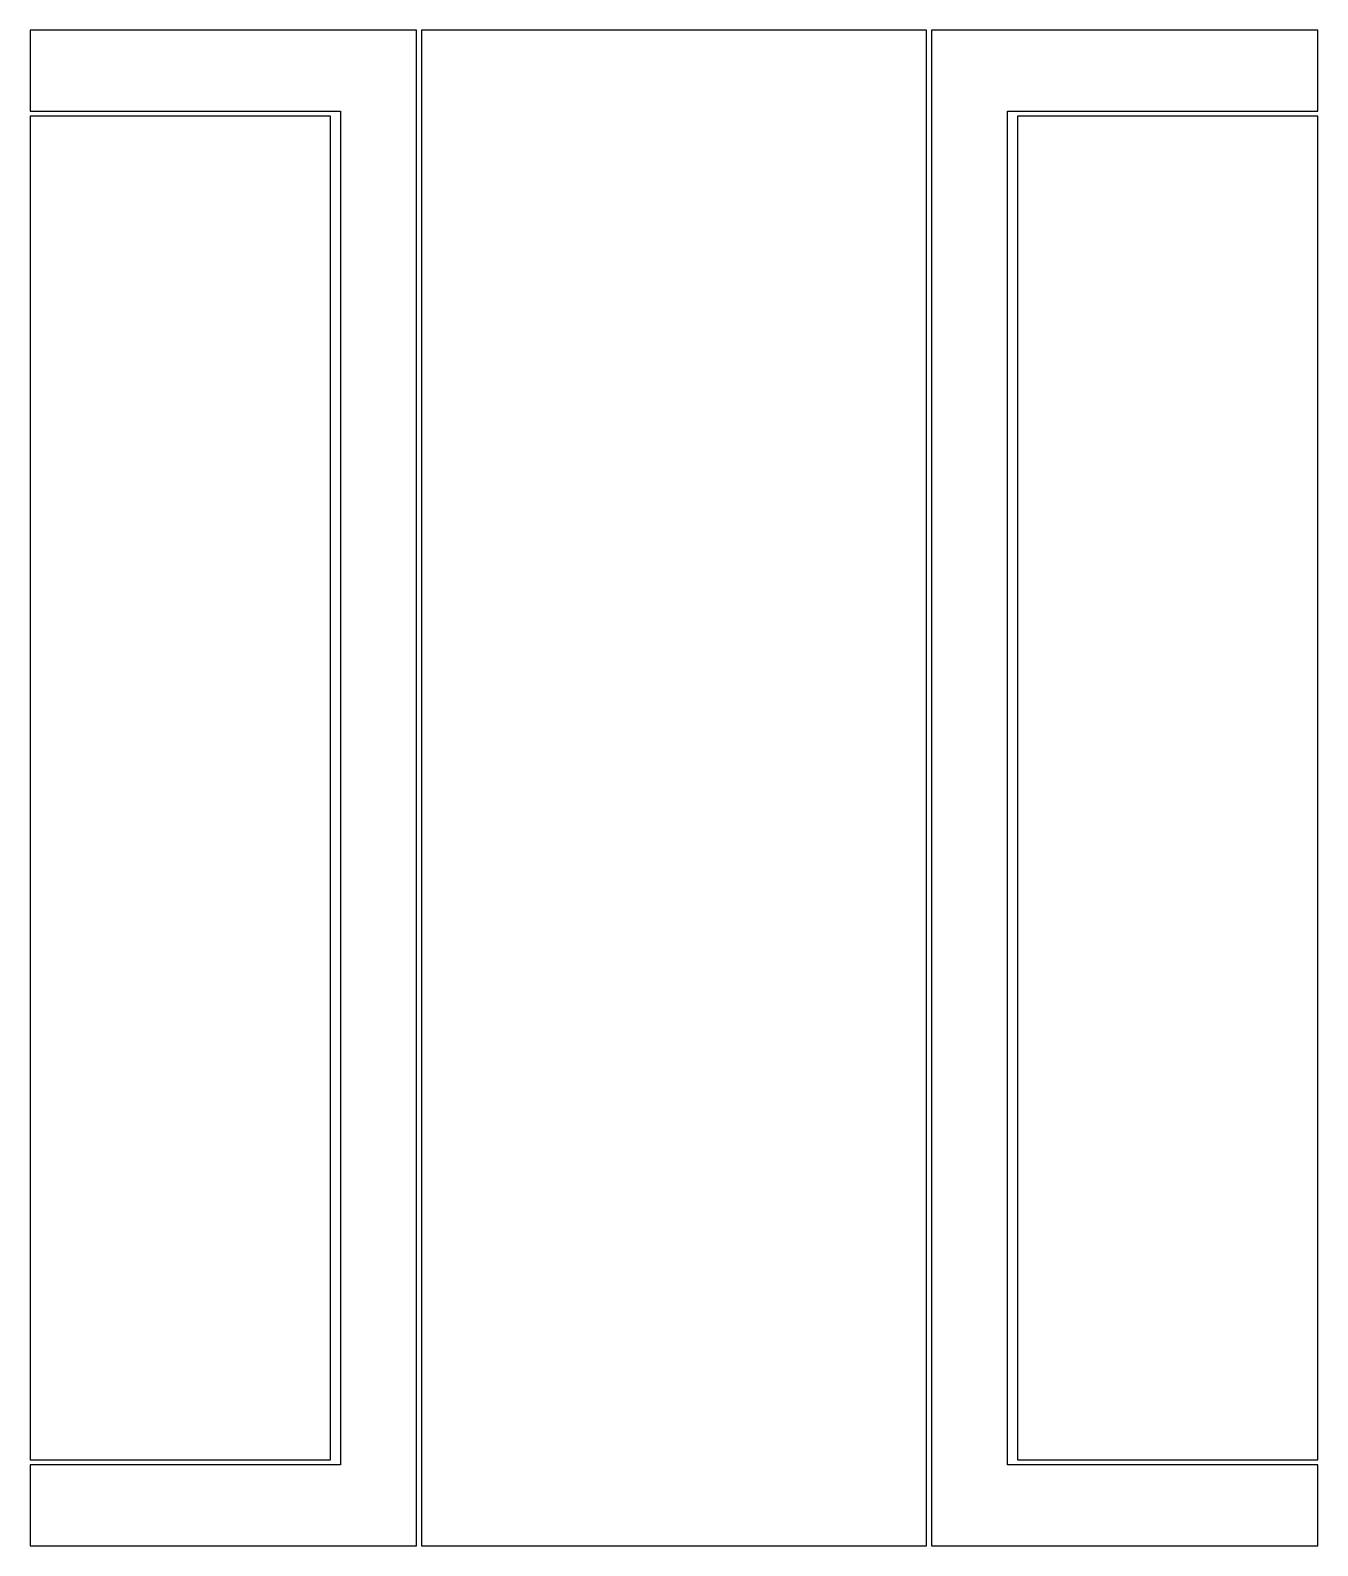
# Model space of a CAD drawing. Header units: metres. Extents: x -6.4 to 6.4, y -7.5 to 7.5.
import ezdxf

# ---------------------------------------------------------------- set-up
doc = ezdxf.new("R2010")
doc.units = ezdxf.units.M

msp = doc.modelspace()

# ---------------------------------------------------------------- linework, layer by layer
for p, q in [((-2.5482, 7.5), (-6.36958, 7.5)), ((-6.36958, 7.5), (-6.36958, 6.7)), ((-2.5482, -7.5), (-2.5482, 7.5)), ((2.49913, 7.5), (-2.49815, 7.5)), ((-2.49815, 7.5), (-2.49815, -7.5)), ((2.49913, -7.5), (2.49913, 7.5)), ((6.36997, 7.5), (2.54916, 7.5)), ((2.54916, 7.5), (2.54916, -7.5)), ((6.36997, 6.7), (6.36997, 7.5)), ((-6.36958, 6.7), (-3.3, 6.7)), ((-3.39936, 6.65), (-6.36958, 6.65)), ((-6.36958, 6.65), (-6.36958, -6.65)), ((-3.39936, -6.65), (-3.39936, 6.65)), ((-3.3, 6.7), (-3.3, 0)), ((3.3, 0), (3.3, 6.7)), ((3.3, 6.7), (6.36997, 6.7)), ((6.36997, 6.65), (3.39863, 6.65)), ((3.39863, 6.65), (3.39863, -6.65)), ((6.36997, -6.65), (6.36997, 6.65)), ((-3.3, 0), (-3.3, -6.7)), ((3.3, -6.7), (3.3, 0)), ((-6.36958, -6.65), (-3.39936, -6.65)), ((-3.3, -6.7), (-6.36958, -6.7)), ((-6.36958, -6.7), (-6.36958, -7.5)), ((6.36997, -6.7), (3.3, -6.7)), ((3.39863, -6.65), (6.36997, -6.65)), ((6.36997, -7.5), (6.36997, -6.7)), ((-6.36958, -7.5), (-2.5482, -7.5)), ((-2.49815, -7.5), (2.49913, -7.5)), ((2.54916, -7.5), (6.36997, -7.5))]:
    msp.add_line(p, q)

doc.saveas('drawing.dxf')
